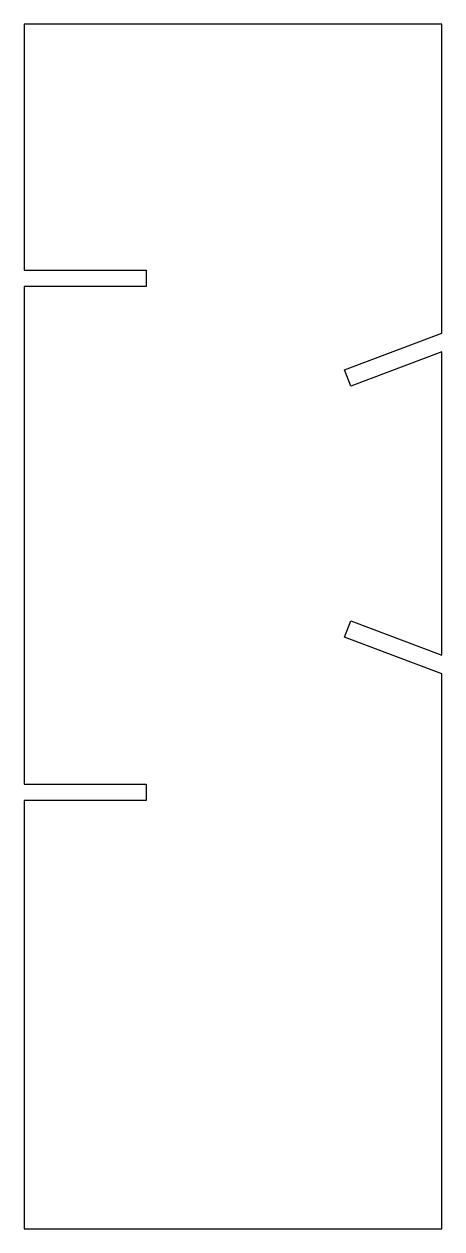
# Model space of a CAD drawing. Header units: millimetres. Extents: x -13.4 to 13.4, y -38.7 to 38.7.
import ezdxf

# ---------------------------------------------------------------- set-up
doc = ezdxf.new("R2010")
doc.units = ezdxf.units.MM
doc.layers.add('PERIMETER', color=5, linetype='CONTINUOUS')

msp = doc.modelspace()

# ---------------------------------------------------------------- linework, layer by layer
at = {"layer": 'PERIMETER'}
for p, q in [((13.416, 38.683), (-13.416, 38.683)), ((-13.416, 38.683), (-13.416, 22.881)), ((13.416, 18.833), (13.416, 38.683)), ((-13.416, 22.881), (-5.587, 22.881)), ((-5.587, 22.881), (-5.587, 21.831)), ((-5.587, 21.831), (-13.416, 21.831)), ((-13.416, 21.831), (-13.416, -10.119)), ((7.166, 16.471), (13.416, 18.833)), ((13.416, 17.639), (7.561, 15.426)), ((13.416, -1.845), (13.416, 17.639)), ((7.561, 15.426), (7.166, 16.471)), ((7.166, -0.677), (7.561, 0.368)), ((7.561, 0.368), (13.416, -1.845)), ((13.416, -3.039), (7.166, -0.677)), ((13.416, -38.683), (13.416, -3.039)), ((-13.416, -10.119), (-5.587, -10.119)), ((-5.587, -10.119), (-5.587, -11.169)), ((-5.587, -11.169), (-13.416, -11.169)), ((-13.416, -11.169), (-13.416, -38.683)), ((-13.416, -38.683), (13.416, -38.683))]:
    msp.add_line(p, q, dxfattribs=at)

doc.saveas('drawing.dxf')
